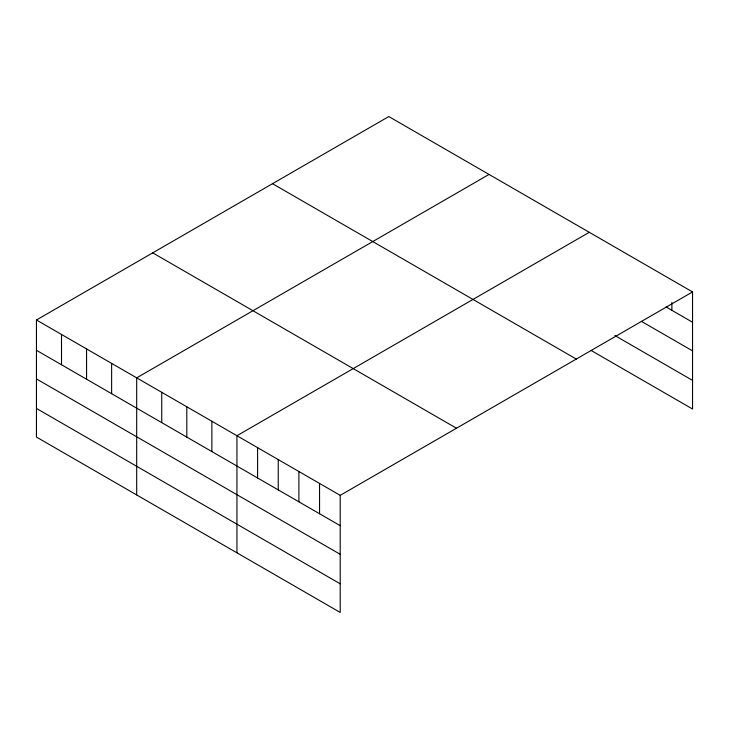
<?xml version="1.0" encoding="UTF-8"?>
<svg xmlns="http://www.w3.org/2000/svg" width="729" height="729" viewBox="0 0 729 729"><rect width="100%" height="100%" fill="white"/><g stroke="black" fill="none" stroke-linecap="round" stroke-linejoin="round"><path stroke-width="1.09" d="M692.55 291.937L388.794 116.558L36.45 319.985L36.45 437.063L340.206 612.442L340.206 495.356L692.55 291.937L692.55 409.015L591.237 350.521M489.031 174.431L136.688 377.859L136.688 494.936M589.269 232.305L236.934 435.732L236.934 552.81M665.996 306.909L692.55 322.245M641.402 321.352L692.55 350.877M614.848 335.522L692.55 380.383M272.518 183.69L576.274 359.06M152.725 252.854L456.482 428.224M36.45 319.985L340.206 495.356M36.45 350.294L340.206 525.664M36.45 378.925L340.206 554.304M36.45 408.431L340.206 583.801M671.892 302.462L671.892 310.317M319.557 483.427L319.557 513.745M298.899 471.508L298.899 501.816M278.241 459.58L278.241 489.888M257.583 447.652L257.583 477.96M211.875 421.262L211.875 451.57M186.815 406.791L186.815 437.099M161.747 392.32L161.747 422.638M111.628 363.388L111.628 393.696M86.569 348.918L86.569 379.226M61.509 334.447L61.509 364.764"/></g></svg>
